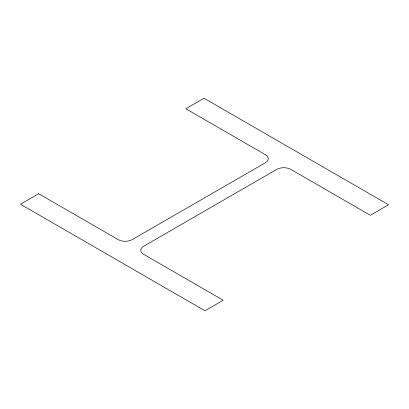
<?xml version="1.0" encoding="UTF-8"?>
<svg xmlns="http://www.w3.org/2000/svg" width="409" height="409" viewBox="0 0 409 409"><rect width="100%" height="100%" fill="white"/><g stroke="black" fill="none" stroke-linecap="round" stroke-linejoin="round"><path stroke-width="0.61" d="M38.666 193.713L20.45 204.229L204.965 310.758L223.186 300.242L143.656 254.326A9.908 5.721 0 0 1 143.656 246.233L276.791 169.372A9.908 5.721 0 0 1 290.804 169.372L370.334 215.287L388.55 204.771L204.035 98.242L185.814 108.758L265.344 154.674A9.908 5.721 0 0 1 265.344 162.767L132.209 239.628A9.908 5.721 0 0 1 118.196 239.628L38.666 193.713"/></g></svg>
